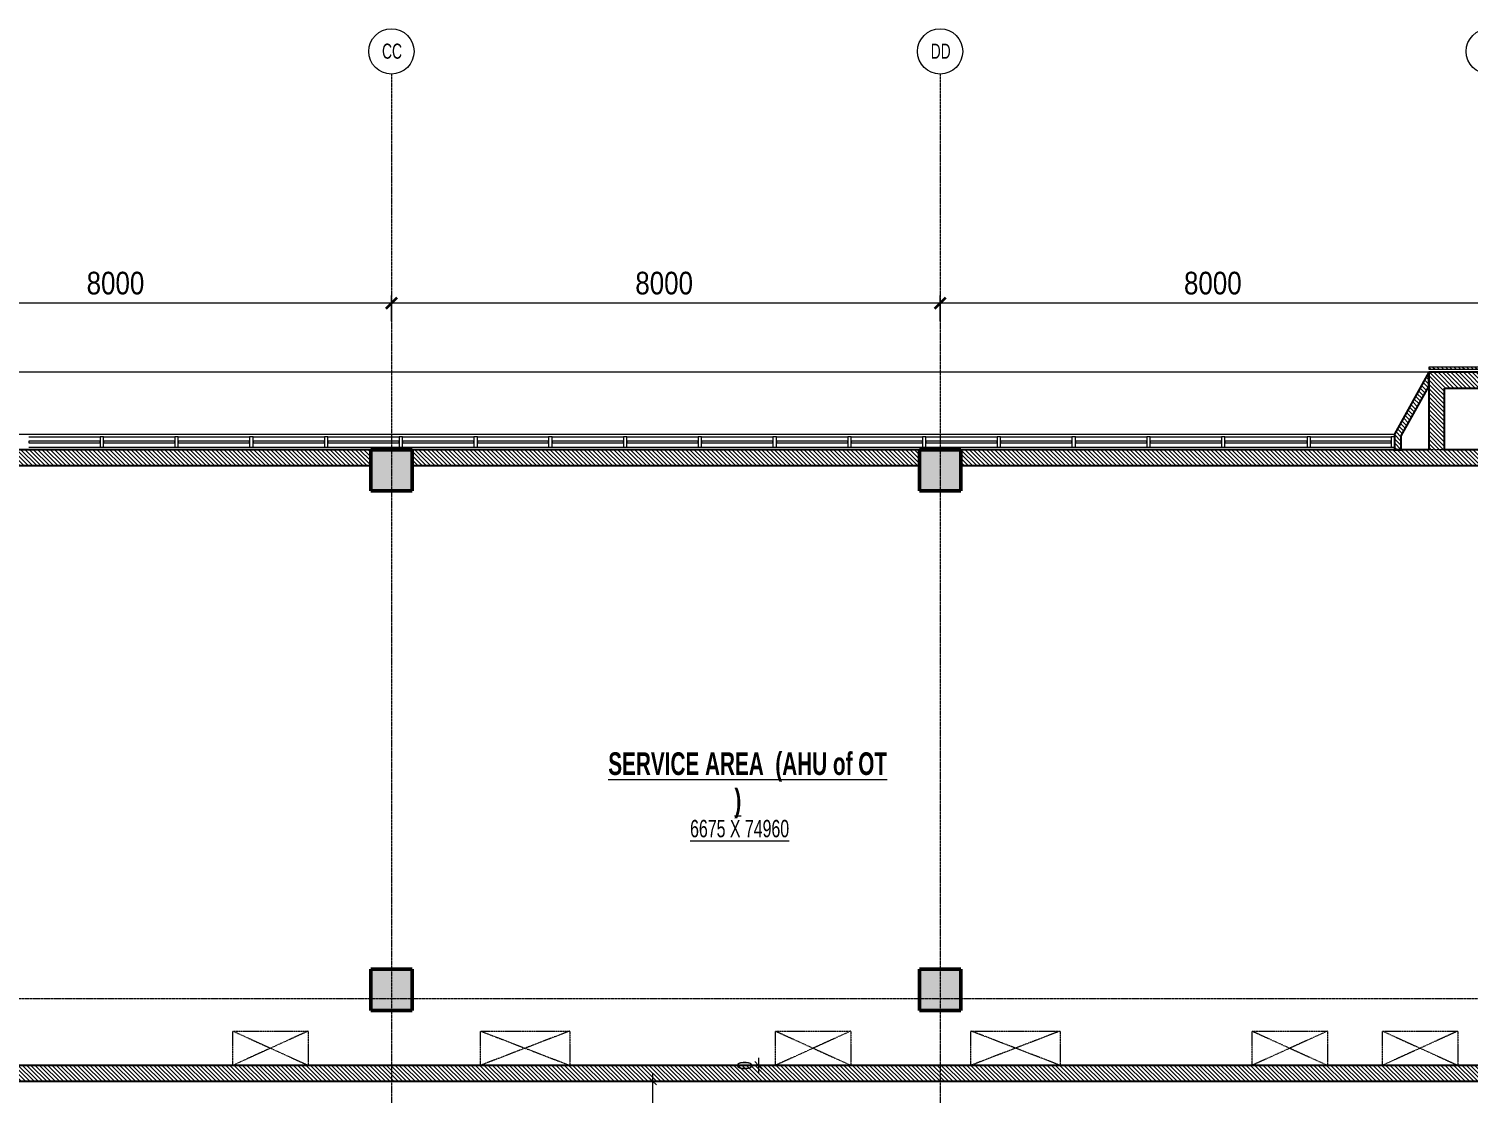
# Model space of a CAD drawing. Header units: millimetres. Extents: x -25222 to 91371, y -63339 to 20835.
# Drawn here: x -7552 to 13435, y 5230 to 20750 of the extents above; entities that cross this region are included whole.
import ezdxf

# ---------------------------------------------------------------- set-up
doc = ezdxf.new("R2010")
doc.units = ezdxf.units.MM
doc.linetypes.add('Cut Out Line', pattern=[2, 1, -1])
doc.linetypes.add('Grid Line', pattern=[22.225, 12.7, -3.175, 3.175, -3.175])
for name, color, linetype, lineweight in [('A-ANNO-DIMS', 211, 'Continuous', 9), ('A-ANNO-DIMS-110', 211, 'Continuous', 9), ('A-AREA-IDEN', 2, 'Continuous', 9), ('A-DETL', 90, 'Continuous', 5), ('A-GLAZ-CURT', 52, 'Continuous', 5), ('A-GLAZ-CWMG', 51, 'Continuous', 5), ('A-WALL', 113, 'Continuous', 5), ('A-WALL-PATT', 111, 'Continuous', 25), ('S-COLS', 52, 'Continuous', 5), ('S-GRID', 1, 'Continuous', 9), ('S-GRID-IDEN', 1, 'Continuous', 9)]:
    doc.layers.add(name, color=color, linetype=linetype, lineweight=lineweight)
doc.styles.add('Swis721 Cn BT', font='swissc.ttf', dxfattribs={"width": 0.8, "height": 220})
doc.styles.add('Swis721 Cn BT_1', font='swissc.ttf', dxfattribs={"height": 330})
doc.styles.add('Swis721 Cn BT_10', font='swissc.ttf', dxfattribs={"width": 0.9, "height": 220})
doc.styles.add('Swis721 Cn BT_2', font='swissc.ttf', dxfattribs={"width": 0.8, "height": 253})
doc.styles.add('Swis721 Cn BT_B', font='swisscb.ttf', dxfattribs={"width": 0.8, "height": 330})
doc.dimstyles.new('Diagonal_-2_mm_Swiss', dxfattribs={"dimscale": 304.8, "dimtxt": 222.071065, "dimasz": 0.360892, "dimexe": 0.360892, "dimexo": 0.0625, "dimgap": 0.072178, "dimtad": 1, "dimdec": 0, "dimzin": 0, "dimdsep": 46, "dimtxsty": 'Swis721 Cn BT_10', "dimblk1": 'OBLIQUE', "dimblk2": 'OBLIQUE', "dimsah": 1, "dimcen": 0.09, "dimdle": 0.360892, "dimazin": 0, "dimtfac": 1, "dimtdec": 4, "dimtix": 1, "dimtmove": 0, "dimatfit": 3, "dimfxl": 0.541339, "dimfxlon": 1, "dimtvp": 1, "dimtolj": 1, "dimtzin": 0, "dimarcsym": 2})
doc.dimstyles.new('Diagonal_-_2_5_mm_Swiss_Feet_Metric', dxfattribs={"dimscale": 304.8, "dimtxt": 333.106598, "dimasz": 0.541339, "dimexe": 0.360892, "dimexo": 0.0625, "dimgap": 0.072178, "dimtad": 1, "dimdec": 0, "dimzin": 0, "dimdsep": 46, "dimtxsty": 'Swis721 Cn BT_1', "dimblk1": 'OBLIQUE', "dimblk2": 'OBLIQUE', "dimsah": 1, "dimcen": 0.09, "dimdle": 0.866142, "dimazin": 0, "dimtfac": 1, "dimtdec": 4, "dimtix": 1, "dimtmove": 0, "dimatfit": 3, "dimfxl": 0.866142, "dimfxlon": 1, "dimtvp": 1, "dimtolj": 1, "dimtzin": 0, "dimarcsym": 2})
pattern_1 = [(315, (14219.89, -54691.457), (30.869454, 30.869454), [])]

# ---------------------------------------------------------------- blocks, each defined once
blk = doc.blocks.new('M_Concrete-Rectangular-Column - 600 x 600-V1-4_ FOURTH FLOOR - GA PLAN')
at = {"layer": 'S-COLS'}
blk.add_hatch(color=55, dxfattribs=at).paths.add_polyline_path([(300, 300), (-300, 300), (-300, -300), (300, -300)], flags=0)
at = {"layer": 'S-COLS', "color": 250, "lineweight": 50}
for p, q in [((300, 300), (-300, 300)), ((-300, 300), (-300, -300)), ((300, -300), (300, 300)), ((-300, -300), (300, -300))]:
    blk.add_line(p, q, dxfattribs=at)
blk = doc.blocks.new('System Panel - Glazed-11328793-4_ FOURTH FLOOR - GA PLAN')
at = {"layer": 'A-GLAZ-CURT'}
for p, q in [((587, 13), (-587, 13)), ((-587, 13), (-587, -12)), ((587, -12), (587, 13)), ((-587, -12), (587, -12))]:
    blk.add_line(p, q, dxfattribs=at)
blk = doc.blocks.new('System Panel - Glazed-11328794-4_ FOURTH FLOOR - GA PLAN')
at = {"layer": 'A-GLAZ-CURT'}
for p, q in [((520, 12.5), (-520, 12.5)), ((-520, 12.5), (-520, -12.5)), ((520, -12.5), (520, 12.5)), ((-520, -12.5), (520, -12.5))]:
    blk.add_line(p, q, dxfattribs=at)
blk = doc.blocks.new('Rectangular Mullion - 50 x 150mm-11328405-4_ FOURTH FLOOR - GA PLAN')
at = {"layer": 'A-GLAZ-CWMG'}
for p, q in [((11136, 14801), (12310, 14801)), ((11136, 14651), (12310, 14651))]:
    blk.add_line(p, q, dxfattribs=at)
blk = doc.blocks.new('Rectangular Mullion - 50 x 150mm-9824124-4_ FOURTH FLOOR - GA PLAN')
at = {"layer": 'A-GLAZ-CWMG'}
for p, q in [((7708, 14801), (8748, 14801)), ((7708, 14651), (8748, 14651))]:
    blk.add_line(p, q, dxfattribs=at)
blk = doc.blocks.new('Rectangular Mullion - 50 x 150mm-11328792-4_ FOURTH FLOOR - GA PLAN')
at = {"layer": 'A-GLAZ-CWMG'}
for p, q in [((-25, 75), (25, 75)), ((-25, -75), (-25, 75)), ((25, 75), (25, -75)), ((25, -75), (-25, -75))]:
    blk.add_line(p, q, dxfattribs=at)
blk = doc.blocks.new('System Panel - Glazed-11328797-4_ FOURTH FLOOR - GA PLAN')
at = {"layer": 'A-GLAZ-CURT'}
for p, q in [((599, 13), (-599, 13)), ((-599, 13), (-599, -12)), ((599, -12), (599, 13)), ((-599, -12), (599, -12))]:
    blk.add_line(p, q, dxfattribs=at)
blk = doc.blocks.new('Rectangular Mullion - 50 x 150mm-11328409-4_ FOURTH FLOOR - GA PLAN')
at = {"layer": 'A-GLAZ-CWMG'}
for p, q in [((9888, 14801), (11086, 14801)), ((9888, 14651), (11086, 14651))]:
    blk.add_line(p, q, dxfattribs=at)
blk = doc.blocks.new('Rectangular Mullion - 50 x 150mm-11328798-4_ FOURTH FLOOR - GA PLAN')
at = {"layer": 'A-GLAZ-CWMG'}
for p, q in [((0, 75), (-50, 75)), ((-50, 75), (-50, -75)), ((0, -75), (0, 75)), ((-50, -75), (0, -75))]:
    blk.add_line(p, q, dxfattribs=at)
blk = doc.blocks.new('Walls 3 - Walls 4-11345934-4_ FOURTH FLOOR - GA PLAN')
at = {"layer": 'A-WALL-PATT', "lineweight": 5}
h = blk.add_hatch(dxfattribs=at)
h.set_pattern_fill('FP_4', color=9, style=0, pattern_type=2)
h.set_pattern_definition([(45, (54691.457, 14219.89), (-30.869454, 30.869454), [])])
h.paths.add_polyline_path([(-14611, 12360), (-14611, 12460), (-14815, 12460), (-15535, 12860), (-15741, 12860), (-14841, 12360), (-14815, 12360)], flags=0)
h.paths.add_polyline_path([(-14611, -14435), (-14841, -14435), (-15741, -14935), (-15535, -14935), (-14815, -14535), (-14611, -14535)], flags=0)
at = {"layer": 'A-WALL', "lineweight": 25}
for p, q in [((-15741, 12860), (-14841, 12360)), ((-15535, 12860), (-15741, 12860)), ((-14815, 12460), (-15535, 12860)), ((-14611, 12460), (-14815, 12460)), ((-14611, 12360), (-14611, 12460)), ((-14841, 12360), (-14611, 12360)), ((-14841, -14435), (-15741, -14935)), ((-14611, -14435), (-14841, -14435)), ((-14611, -14535), (-14611, -14435)), ((-15535, -14935), (-14815, -14535)), ((-14815, -14535), (-14611, -14535)), ((-15741, -14935), (-15535, -14935))]:
    blk.add_line(p, q, dxfattribs=at)
at = {"layer": 'A-WALL'}
for p, q in [((-15741, 12860), (-15741, -14935)), ((-14841, -14435), (-14841, 12360)), ((-14611, -14435), (-14611, -10335))]:
    blk.add_line(p, q, dxfattribs=at)
blk = doc.blocks.new('Grid - M_Grid Head - Circle 2-3337206-4_ FOURTH FLOOR - GA PLAN')
at = {"layer": 'S-GRID-IDEN'}
blk.add_circle((0, 0), 3, dxfattribs=at)
blk = doc.blocks.new('DIMBLOCK20-4_ FOURTH FLOOR - GA PLAN')
at = {"layer": 'A-ANNO-DIMS-110', "transparency": 16777216}
for p, q in [((5735, 16486), (5735, 16860)), ((13735, 16486), (13735, 16860)), ((13735, 16750), (5735, 16750)), ((5735, 16750), (5735, 16486)), ((13735, 16750), (13735, 16486))]:
    blk.add_line(p, q, dxfattribs=at)
at = {"layer": 'A-ANNO-DIMS-110', "lineweight": 35, "transparency": 16777216}
for p, q in [((5735, 16750), (5818, 16832)), ((13735, 16750), (13818, 16832)), ((5735, 16750), (5653, 16667)), ((13735, 16750), (13653, 16667))]:
    blk.add_line(p, q, dxfattribs=at)
at = {"layer": 'A-ANNO-DIMS-110', "color": 0, "transparency": 16777216, "insert": (9291, 17207), "char_height": 330, "width": 1065.94, "attachment_point": 1, "line_spacing_factor": 0.961347, "style": 'Swis721 Cn BT_1'}
blk.add_mtext('8000', dxfattribs=at)
blk = doc.blocks.new('_Oblique')
at = {"color": 0, "linetype": 'ByBlock', "lineweight": -2}
blk.add_line((-0.5, -0.5), (0.5, 0.5), dxfattribs=at)
blk = doc.blocks.new('DIMBLOCK21-4_ FOURTH FLOOR - GA PLAN')
at = {"layer": 'A-ANNO-DIMS-110', "transparency": 16777216}
for p, q in [((-2265, 16486), (-2265, 16860)), ((5735, 16486), (5735, 16860)), ((5735, 16750), (-2265, 16750)), ((-2265, 16750), (-2265, 16486)), ((5735, 16750), (5735, 16486))]:
    blk.add_line(p, q, dxfattribs=at)
at = {"layer": 'A-ANNO-DIMS-110', "lineweight": 35, "transparency": 16777216}
for p, q in [((-2265, 16750), (-2182, 16832)), ((5735, 16750), (5818, 16832)), ((-2265, 16750), (-2347, 16667)), ((5735, 16750), (5653, 16667))]:
    blk.add_line(p, q, dxfattribs=at)
at = {"layer": 'A-ANNO-DIMS-110', "color": 0, "transparency": 16777216, "insert": (1291, 17207), "char_height": 330, "width": 1065.94, "attachment_point": 1, "line_spacing_factor": 0.961347, "style": 'Swis721 Cn BT_1'}
blk.add_mtext('8000', dxfattribs=at)
blk = doc.blocks.new('DIMBLOCK22-4_ FOURTH FLOOR - GA PLAN')
at = {"layer": 'A-ANNO-DIMS-110', "transparency": 16777216}
for p, q in [((-10265, 16486), (-10265, 16860)), ((-2265, 16486), (-2265, 16860)), ((-2265, 16750), (-10265, 16750)), ((-10265, 16750), (-10265, 16486)), ((-2265, 16750), (-2265, 16486))]:
    blk.add_line(p, q, dxfattribs=at)
at = {"layer": 'A-ANNO-DIMS-110', "lineweight": 35, "transparency": 16777216}
for p, q in [((-10265, 16750), (-10182, 16832)), ((-2265, 16750), (-2182, 16832)), ((-10265, 16750), (-10347, 16667)), ((-2265, 16750), (-2347, 16667))]:
    blk.add_line(p, q, dxfattribs=at)
at = {"layer": 'A-ANNO-DIMS-110', "color": 0, "transparency": 16777216, "insert": (-6709, 17207), "char_height": 330, "width": 1065.94, "attachment_point": 1, "line_spacing_factor": 0.961347, "style": 'Swis721 Cn BT_1'}
blk.add_mtext('8000', dxfattribs=at)
blk = doc.blocks.new('DIMBLOCK152-4_ FOURTH FLOOR - GA PLAN')
at = {"layer": 'A-ANNO-DIMS-110', "lineweight": 18, "transparency": 16777216}
for p, q in [((1544, 5406), (1489, 5461)), ((1544, 5406), (1599, 5351)), ((1544, 3961), (1489, 4016)), ((1544, 3961), (1599, 3906))]:
    blk.add_line(p, q, dxfattribs=at)
at = {"layer": 'A-ANNO-DIMS-110', "transparency": 16777216}
for p, q in [((1544, 5516), (1544, 3851)), ((1709, 5406), (1434, 5406)), ((1544, 5406), (1709, 5406)), ((1709, 3961), (1434, 3961)), ((1544, 3961), (1709, 3961))]:
    blk.add_line(p, q, dxfattribs=at)
at = {"layer": 'A-ANNO-DIMS-110', "color": 0, "transparency": 16777216, "insert": (1231, 4423), "char_height": 220, "width": 626.03, "attachment_point": 1, "rotation": 90, "line_spacing_factor": 0.961347, "style": 'Swis721 Cn BT_10'}
blk.add_mtext('1445', dxfattribs=at)
blk = doc.blocks.new('DIMBLOCK155-4_ FOURTH FLOOR - GA PLAN')
at = {"layer": 'A-ANNO-DIMS-110', "lineweight": 18, "transparency": 16777216}
for q in [(3032, 5691), (3032, 5691), (3142, 5581), (3142, 5581)]:
    blk.add_line((3087, 5636), q, dxfattribs=at)
at = {"layer": 'A-ANNO-DIMS-110', "transparency": 16777216}
for p, q in [((3087, 5746), (3087, 5526)), ((3252, 5636), (2977, 5636)), ((3252, 5636), (2977, 5636)), ((3087, 5636), (3252, 5636)), ((3087, 5636), (3252, 5636))]:
    blk.add_line(p, q, dxfattribs=at)
at = {"layer": 'A-ANNO-DIMS-110', "color": 0, "transparency": 16777216, "insert": (2775, 5571), "char_height": 220, "width": 156.51, "attachment_point": 1, "rotation": 90, "line_spacing_factor": 0.961347, "style": 'Swis721 Cn BT_10'}
blk.add_mtext('0', dxfattribs=at)

msp = doc.modelspace()

# ---------------------------------------------------------------- hatches: boundary and pattern name
at = {"layer": 'A-WALL-PATT', "lineweight": 5}
h = msp.add_hatch(dxfattribs=at)
h.set_pattern_fill('FP_1', color=9, style=0, pattern_type=2)
h.set_pattern_definition(pattern_1)
h.paths.add_polyline_path([(19095.1, 15786.3), (19095.1, 15816.3), (12860.1, 15816.3), (12860.1, 15786.3), (19065.1, 15786.3)], flags=0)
h.paths.add_polyline_path([(-19439.9, 15786.3), (-19394.9, 15786.3), (-14934.9, 15786.3), (-14934.9, 15816.3), (-19439.9, 15816.3), (-19439.9, 15786.3)], flags=0)
h = msp.add_hatch(dxfattribs=at)
h.set_pattern_fill('FP_1', color=9, style=0, pattern_type=2)
h.set_pattern_definition(pattern_1)
h.paths.add_polyline_path([(18790.1, 15511.3), (19020.1, 15511.3), (19020.1, 15741.3), (12860.1, 15741.3), (12860.1, 15511.3), (17052.8, 15511.3)], flags=0)
h.paths.add_polyline_path([(-15083.7, 15511.3), (-14934.9, 15511.3), (-14934.9, 15741.2), (-19164.9, 15741.3), (-19164.9, 15511.3), (-15164.9, 15511.3)], flags=0)
h = msp.add_hatch(dxfattribs=at)
h.set_pattern_fill('FP_1', color=9, style=0, pattern_type=2)
h.set_pattern_definition(pattern_1)
h.paths.add_polyline_path([(13090.1, 14611.2), (13090.1, 15511.3), (12860.1, 15511.3), (12860.1, 14611.2)], flags=0)
h = msp.add_hatch(dxfattribs=at)
h.set_pattern_fill('FP_1', color=9, style=0, pattern_type=2)
h.set_pattern_definition(pattern_1)
h.paths.add_polyline_path([(-10034.9, 14381.3), (-2564.9, 14381.3), (-2564.9, 14611.2), (-10034.9, 14611.2)], flags=0)
h = msp.add_hatch(dxfattribs=at)
h.set_pattern_fill('FP_1', color=9, style=0, pattern_type=2)
h.set_pattern_definition(pattern_1)
h.paths.add_polyline_path([(-1964.9, 14381.3), (5435.1, 14381.3), (5435.1, 14611.2), (-1964.9, 14611.2)], flags=0)
h = msp.add_hatch(dxfattribs=at)
h.set_pattern_fill('FP_1', color=9, style=0, pattern_type=2)
h.set_pattern_definition(pattern_1)
h.paths.add_polyline_path([(6035.1, 14381.3), (12360.1, 14381.3), (12360.1, 14611.2), (6035.1, 14611.2)], flags=0)
h = msp.add_hatch(dxfattribs=at)
h.set_pattern_fill('FP_1', color=9, style=0, pattern_type=2)
h.set_pattern_definition(pattern_1)
h.paths.add_polyline_path([(12360.1, 14381.3), (13620.1, 14381.3), (13620.1, 14611.2), (12360.1, 14611.2)], flags=0)
h = msp.add_hatch(dxfattribs=at)
h.set_pattern_fill('FP_1', color=9, style=0, pattern_type=2)
h.set_pattern_definition(pattern_1)
h.paths.add_polyline_path([(51943.8, 5406.3), (53505.1, 5406.3), (53505.1, 5636.3), (-10104.9, 5636.3), (-10104.9, 5406.3), (48271.1, 5406.3)], flags=0)
at = {"layer": 'S-COLS'}
for points in [[(-1964.9, 14011.3), (-1964.9, 14011.3), (-1964.9, 14611.2), (-2564.9, 14611.2), (-2564.9, 14011.3)], [(5435.1, 14011.3), (6035.1, 14011.3), (6035.1, 14611.2), (5435.1, 14611.2)], [(-1964.9, 6436.3), (-1964.9, 7036.3), (-2564.9, 7036.3), (-2564.9, 6436.3)]]:
    msp.add_hatch(color=8, dxfattribs=at).paths.add_polyline_path(points, flags=0)

# ---------------------------------------------------------------- linework, layer by layer
at = {"layer": 'A-DETL', "linetype": 'Cut Out Line'}
for p, q in [((-4577.1, 6136.3), (-3477.1, 5636.3)), ((-3477.1, 6136.3), (-4577.1, 5636.3)), ((-4577.1, 5636.3), (-4577.1, 6136.3)), ((-4577.1, 6136.3), (-3477.1, 6136.3)), ((-3477.1, 6136.3), (-3477.1, 5636.3)), ((335, 6136.3), (-965, 5636.3)), ((-965, 6136.3), (335, 5636.3)), ((-965, 6136.3), (335, 6136.3)), ((-965, 5636.3), (-965, 6136.3)), ((335, 6136.3), (335, 5636.3)), ((3335, 6136.3), (4435, 6136.3)), ((3335, 5636.3), (3335, 6136.3)), ((3335, 6136.3), (4435, 5636.3)), ((4435, 6136.3), (3335, 5636.3)), ((4435, 6136.3), (4435, 5636.3)), ((6185, 6136.3), (7485, 6136.3)), ((6185, 5636.3), (6185, 6136.3)), ((7485, 5636.3), (6185, 6136.3)), ((7485, 6136.3), (6185, 5636.3)), ((7485, 6136.3), (7485, 5636.3)), ((10285, 6136.3), (11385, 6136.3)), ((10285, 5636.3), (10285, 6136.3)), ((11385, 6136.3), (10285, 5636.3)), ((10285, 6136.3), (11385, 5636.3)), ((11385, 6136.3), (11385, 5636.3)), ((12185, 6136.3), (13285, 6136.3)), ((12185, 5636.3), (12185, 6136.3)), ((13285, 6136.3), (12185, 5636.3)), ((12185, 6136.3), (13285, 5636.3)), ((13285, 6136.3), (13285, 5636.3))]:
    msp.add_line(p, q, dxfattribs=at)
at = {"layer": 'A-WALL'}
for p, q in [((19095.1, 15816.3), (12860.1, 15816.3)), ((12860.1, 15816.3), (12860.1, 15786.3)), ((12860.1, 15786.3), (19065.1, 15786.3))]:
    msp.add_line(p, q, dxfattribs=at)
at = {"layer": 'A-WALL', "lineweight": 25}
for p, q in [((19020.1, 15741.3), (12860.1, 15741.3)), ((12860.1, 15741.3), (12860.1, 14611.2)), ((13090.1, 15511.3), (18790.1, 15511.3)), ((13090.1, 14611.2), (13090.1, 15511.3)), ((-2564.9, 14611.2), (-10034.9, 14611.2)), ((-2564.9, 14381.3), (-2564.9, 14611.2)), ((5435.1, 14611.2), (-1964.9, 14611.2)), ((-1964.9, 14611.2), (-1964.9, 14381.3)), ((5435.1, 14381.3), (5435.1, 14611.2)), ((12360.1, 14611.2), (6035.1, 14611.2)), ((6035.1, 14611.2), (6035.1, 14381.3)), ((12860.1, 14611.2), (12360.1, 14611.2)), ((13620.1, 14611.2), (13090.1, 14611.2)), ((-10034.9, 14381.3), (-2564.9, 14381.3)), ((-1964.9, 14381.3), (5435.1, 14381.3)), ((6035.1, 14381.3), (12360.1, 14381.3)), ((12360.1, 14381.3), (13620.1, 14381.3)), ((53505.1, 5636.3), (-10104.9, 5636.3)), ((-10334.9, 5406.3), (53505.1, 5406.3))]:
    msp.add_line(p, q, dxfattribs=at)
at = {"layer": 'S-COLS', "color": 250, "lineweight": 50}
for p, q in [((-1964.9, 14611.2), (-2564.9, 14611.2)), ((-2564.9, 14611.2), (-2564.9, 14011.3)), ((-1964.9, 14011.3), (-1964.9, 14611.2)), ((6035.1, 14611.2), (5435.1, 14611.2)), ((5435.1, 14611.2), (5435.1, 14011.3)), ((6035.1, 14011.3), (6035.1, 14611.2)), ((-2564.9, 14011.3), (-1964.9, 14011.3)), ((5435.1, 14011.3), (6035.1, 14011.3)), ((-1964.9, 7036.3), (-2564.9, 7036.3)), ((-2564.9, 7036.3), (-2564.9, 6436.3)), ((-1964.9, 6436.3), (-1964.9, 7036.3)), ((-2564.9, 6436.3), (-1964.9, 6436.3))]:
    msp.add_line(p, q, dxfattribs=at)
at = {"layer": 'S-GRID', "linetype": 'Grid Line'}
for p, q in [((-2264.9, 20089.7), (-2264.9, -62440.6)), ((5735.1, 20089.7), (5735.1, -62440.6)), ((90711.2, 14611.2), (-24562.2, 14611.2)), ((-24562.2, 6611.3), (90711.2, 6611.3))]:
    msp.add_line(p, q, dxfattribs=at)

# ---------------------------------------------------------------- block references
at = {"layer": 'A-GLAZ-CURT', "rotation": 180}
for name, p in [('System Panel - Glazed-11328794-4_ FOURTH FLOOR - GA PLAN', (-7032.4, 14726.3)), ('System Panel - Glazed-11328794-4_ FOURTH FLOOR - GA PLAN', (-5942.4, 14726.3)), ('System Panel - Glazed-11328794-4_ FOURTH FLOOR - GA PLAN', (-4852.4, 14726.3)), ('System Panel - Glazed-11328794-4_ FOURTH FLOOR - GA PLAN', (-3762.4, 14726.3)), ('System Panel - Glazed-11328794-4_ FOURTH FLOOR - GA PLAN', (-2672.4, 14726.3)), ('System Panel - Glazed-11328794-4_ FOURTH FLOOR - GA PLAN', (-1582.4, 14726.3)), ('System Panel - Glazed-11328794-4_ FOURTH FLOOR - GA PLAN', (-492.4, 14726.3)), ('System Panel - Glazed-11328794-4_ FOURTH FLOOR - GA PLAN', (597.6, 14726.3)), ('System Panel - Glazed-11328794-4_ FOURTH FLOOR - GA PLAN', (1687.6, 14726.3)), ('System Panel - Glazed-11328794-4_ FOURTH FLOOR - GA PLAN', (2777.6, 14726.3)), ('System Panel - Glazed-11328794-4_ FOURTH FLOOR - GA PLAN', (3867.6, 14726.3)), ('System Panel - Glazed-11328794-4_ FOURTH FLOOR - GA PLAN', (4957.6, 14726.3)), ('System Panel - Glazed-11328794-4_ FOURTH FLOOR - GA PLAN', (6047.6, 14726.3)), ('System Panel - Glazed-11328794-4_ FOURTH FLOOR - GA PLAN', (7137.6, 14726.3)), ('System Panel - Glazed-11328794-4_ FOURTH FLOOR - GA PLAN', (8227.6, 14726.3)), ('System Panel - Glazed-11328794-4_ FOURTH FLOOR - GA PLAN', (9317.6, 14726.3)), ('System Panel - Glazed-11328797-4_ FOURTH FLOOR - GA PLAN', (10487, 14726.3)), ('System Panel - Glazed-11328793-4_ FOURTH FLOOR - GA PLAN', (11723.2, 14726.3))]:
    msp.add_blockref(name, p, dxfattribs=at)
at = {"layer": 'A-GLAZ-CWMG'}
for name, p in [('Rectangular Mullion - 50 x 150mm-9824124-4_ FOURTH FLOOR - GA PLAN', (-15260, 0)), ('Rectangular Mullion - 50 x 150mm-9824124-4_ FOURTH FLOOR - GA PLAN', (-14170, 0)), ('Rectangular Mullion - 50 x 150mm-9824124-4_ FOURTH FLOOR - GA PLAN', (-13080, 0)), ('Rectangular Mullion - 50 x 150mm-9824124-4_ FOURTH FLOOR - GA PLAN', (-11990, 0)), ('Rectangular Mullion - 50 x 150mm-9824124-4_ FOURTH FLOOR - GA PLAN', (-10900, 0)), ('Rectangular Mullion - 50 x 150mm-9824124-4_ FOURTH FLOOR - GA PLAN', (-9810, 0)), ('Rectangular Mullion - 50 x 150mm-9824124-4_ FOURTH FLOOR - GA PLAN', (-8720, 0)), ('Rectangular Mullion - 50 x 150mm-9824124-4_ FOURTH FLOOR - GA PLAN', (-7630, 0)), ('Rectangular Mullion - 50 x 150mm-9824124-4_ FOURTH FLOOR - GA PLAN', (-6540, 0)), ('Rectangular Mullion - 50 x 150mm-9824124-4_ FOURTH FLOOR - GA PLAN', (-5450, 0)), ('Rectangular Mullion - 50 x 150mm-9824124-4_ FOURTH FLOOR - GA PLAN', (-4360, 0)), ('Rectangular Mullion - 50 x 150mm-9824124-4_ FOURTH FLOOR - GA PLAN', (-3270, 0)), ('Rectangular Mullion - 50 x 150mm-9824124-4_ FOURTH FLOOR - GA PLAN', (-2180, 0)), ('Rectangular Mullion - 50 x 150mm-9824124-4_ FOURTH FLOOR - GA PLAN', (-1090, 0)), ('Rectangular Mullion - 50 x 150mm-9824124-4_ FOURTH FLOOR - GA PLAN', (0, 0)), ('Rectangular Mullion - 50 x 150mm-9824124-4_ FOURTH FLOOR - GA PLAN', (1090, 0)), ('Rectangular Mullion - 50 x 150mm-11328409-4_ FOURTH FLOOR - GA PLAN', (0, 0)), ('Rectangular Mullion - 50 x 150mm-11328405-4_ FOURTH FLOOR - GA PLAN', (0, 0)), ('Rectangular Mullion - 50 x 150mm-11328798-4_ FOURTH FLOOR - GA PLAN', (12360.1, 14726.3))]:
    msp.add_blockref(name, p, dxfattribs=at)
at = {"layer": 'A-GLAZ-CWMG', "extrusion": (0, 0, -1)}
for p in [(6487.4, 14726.3), (5397.4, 14726.3), (4307.4, 14726.3), (3217.4, 14726.3), (2127.4, 14726.3), (1037.4, 14726.3), (-52.6, 14726.3), (-1142.6, 14726.3), (-2232.6, 14726.3), (-3322.6, 14726.3), (-4412.6, 14726.3), (-5502.6, 14726.3), (-6592.6, 14726.3), (-7682.6, 14726.3), (-8772.6, 14726.3), (-9862.6, 14726.3), (-11111.3, 14726.3)]:
    msp.add_blockref('Rectangular Mullion - 50 x 150mm-11328792-4_ FOURTH FLOOR - GA PLAN', p, dxfattribs=at)
at = {"layer": 'A-WALL', "rotation": 270.0000000000001}
msp.add_blockref('Walls 3 - Walls 4-11345934-4_ FOURTH FLOOR - GA PLAN', (0, 0), dxfattribs=at)
at = {"layer": 'S-COLS', "rotation": 270.0000048256587}
msp.add_blockref('M_Concrete-Rectangular-Column - 600 x 600-V1-4_ FOURTH FLOOR - GA PLAN', (5735.1, 6736.3), dxfattribs=at)
at = {"layer": 'S-GRID-IDEN', "xscale": 110, "yscale": 110, "zscale": 110, "rotation": 180}
for p in [(-2264.9, 20419.7), (5735.1, 20419.7), (13735.1, 20419.7)]:
    msp.add_blockref('Grid - M_Grid Head - Circle 2-3337206-4_ FOURTH FLOOR - GA PLAN', p, dxfattribs=at)

# ---------------------------------------------------------------- texts
at = {"layer": 'A-AREA-IDEN', "attachment_point": 1}
for s, insert, char_height, width, style in [('\\LSERVICE AREA  (AHU of OT', (896.6, 10200.1), 330, 4599.762, 'Swis721 Cn BT_B'), ('\\L\\fSwis721 Cn BT|b1|i0|c0|p34|;\\W.8;\\L)', (2736, 9668.9), 330, 141.097, 'Swis721 Cn BT_B'), ('\\L6675 X 74960', (2089.9, 9214.7), 253, 1707.274, 'Swis721 Cn BT_2')]:
    msp.add_mtext(s, dxfattribs=dict(at, insert=insert, char_height=char_height, width=width, style=style))
at = {"layer": 'S-GRID-IDEN', "char_height": 220, "width": 324.523, "attachment_point": 1, "style": 'Swis721 Cn BT'}
for s, insert in [('CC', (-2401.6, 20533.7)), ('DD', (5598.4, 20533.7))]:
    msp.add_mtext(s, dxfattribs=dict(at, insert=insert))

# ---------------------------------------------------------------- dimensions: what is measured, and where the dimension line sits
at = {"layer": 'A-ANNO-DIMS'}
for base, p1, p2, angle, dimstyle, override, picture, middle in [((-10264.9, 16749.7), (-2264.9, 16485.7), (-10264.9, 16485.7), 0, 'Diagonal_-_2_5_mm_Swiss_Feet_Metric', {"dimpost": '<>', "dimfxl": 8000.000028}, 'DIMBLOCK22-4_ FOURTH FLOOR - GA PLAN', (-6264.9, 16941.1)), ((-2264.9, 16749.7), (5735.1, 16485.7), (-2264.9, 16485.7), 0, 'Diagonal_-_2_5_mm_Swiss_Feet_Metric', {"dimpost": '<>', "dimfxl": 7999.999983}, 'DIMBLOCK21-4_ FOURTH FLOOR - GA PLAN', (1735.1, 16941.1)), ((5735.1, 16749.7), (13735.1, 16485.7), (5735.1, 16485.7), 0, 'Diagonal_-_2_5_mm_Swiss_Feet_Metric', {"dimpost": '<>', "dimfxl": 7999.999983}, 'DIMBLOCK20-4_ FOURTH FLOOR - GA PLAN', (9735.1, 16941.1)), ((1543.5, 3961.3), (1708.5, 5406.3), (1708.5, 3961.3), 90, 'Diagonal_-2_mm_Swiss', {"dimpost": '<>', "dimfxl": 1444.99734}, 'DIMBLOCK152-4_ FOURTH FLOOR - GA PLAN', (1408.6, 4683.8))]:
    dim = msp.add_linear_dim(base=base, p1=p1, p2=p2, angle=angle, dimstyle=dimstyle, override=override, dxfattribs=at)
    dim.commit()
    dim.dimension.update_dxf_attribs({"geometry": picture, "text_midpoint": middle})
dim = msp.add_linear_dim(base=(3252.0882228, 5636.2517105), p1=(3252.0882228, 5636.2517105), p2=(3252.0882228, 5636.2517105), dimstyle='Diagonal_-2_mm_Swiss', override={"dimpost": '<>', "dimfxl": 3.45608e-10}, dxfattribs=at)
dim.commit()
dim.dimension.update_dxf_attribs({"geometry": 'DIMBLOCK155-4_ FOURTH FLOOR - GA PLAN', "text_midpoint": (3252.0882228, 5771.0374226)})

doc.saveas('drawing.dxf')
